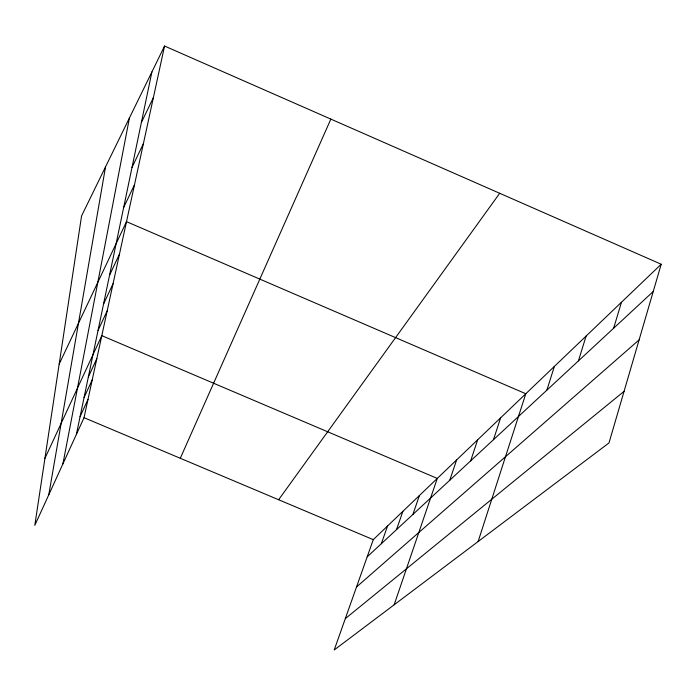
<?xml version="1.0" encoding="UTF-8"?>
<svg xmlns="http://www.w3.org/2000/svg" width="696" height="696" viewBox="0 0 696 696"><rect width="100%" height="100%" fill="white"/><g stroke="black" fill="none" stroke-linecap="round" stroke-linejoin="round"><path stroke-width="1.04" d="M48.772 494.812L105.54 166.857M62.901 463.901L129.439 117.92M76.369 434.452L151.902 71.94M164.552 46.04L81.562 215.943L34.8 525.376L84.033 417.687L164.552 46.04L661.2 264.236L608.991 442.943L334.21 649.96L373.274 539.652L661.2 264.236M613.637 328.234L621.467 302.238M578.411 360.911L586.093 336.081M546.865 390.169L554.381 366.409M478.126 541.532L525.802 393.745L126.507 221.659L59.169 364.095M493.455 439.707L500.642 417.817M470.661 460.856L477.673 439.785M449.781 480.223L456.628 459.917M394.154 604.798L437.279 478.422L101.807 335.663L44.918 458.403M412.893 514.44L419.427 495.5M396.52 529.621L402.897 511.316M381.321 543.715L387.55 525.985M180.29 458.272L330.861 119.103M84.051 397.59L92.246 379.764M80.066 416.695L87.992 399.417M88.34 376.988L96.84 358.579M98.032 330.478L107.193 310.79M103.53 304.1L113.056 283.724M109.533 275.259L119.468 254.127M123.644 207.538L134.511 184.718M132.005 167.423L143.402 143.646M141.358 122.531L153.355 97.727M278.635 499.737L499.702 193.279M367.192 556.835L653.231 291.511M356.5 587.006L639.093 339.9M345.294 618.666L624.06 391.361M84.033 417.687L373.274 539.652"/></g></svg>
